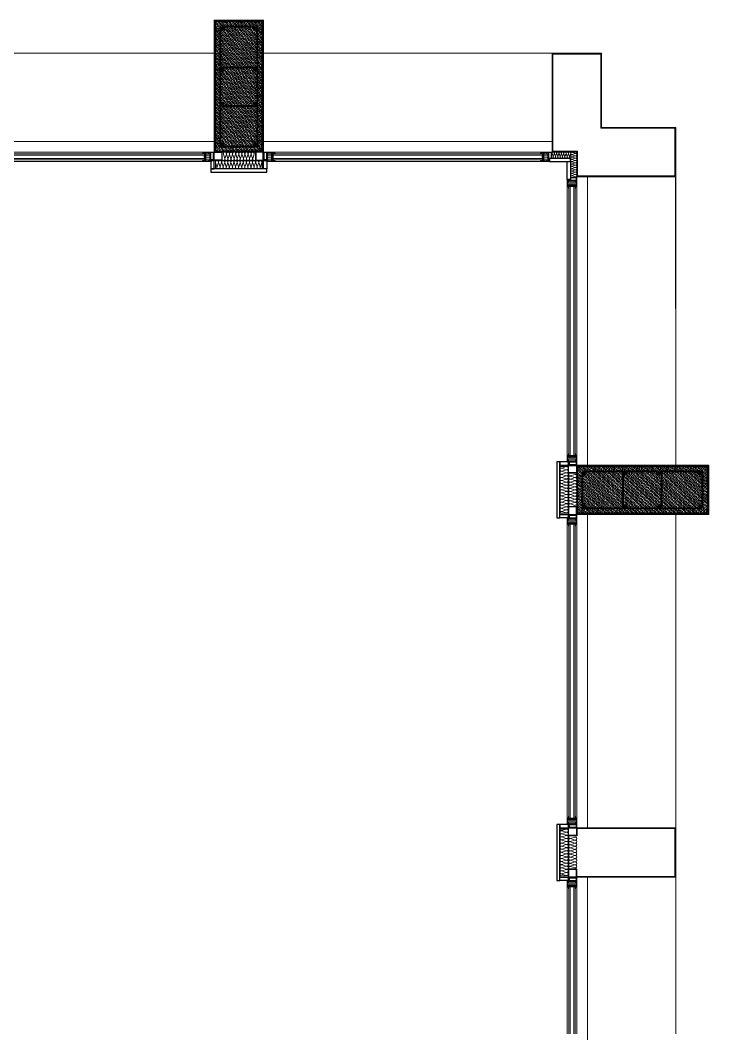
# Model space of a CAD drawing. Header units: metres. Extents: x -175 to 101, y -7 to 93.
# Drawn here: x -52.18 to -48, y 38.53 to 44.68 of the extents above; entities that cross this region are included whole.
import ezdxf

# ---------------------------------------------------------------- set-up
doc = ezdxf.new("R2010")
doc.units = ezdxf.units.M
doc.linetypes.add('GESTRICHELT', pattern=[0.75, 0.5, -0.25])
for name, color, linetype, lineweight, transparency in [('DC_AISLAMIENTO', 14, 'Continuous', 9, 0.3), ('DC_ARMADURA', 251, 'Continuous', 9, 0.3), ('DC_SOMBREADO', 252, 'Continuous', 9, 0.4), ('DC_TRANSPARENTE', 251, 'Continuous', 9, 0.4)]:
    doc.layers.add(name, color=color, linetype=linetype, lineweight=lineweight, transparency=transparency)
doc.layers.add('DC_LINEA', color=251, linetype='Continuous', lineweight=9)
pattern_1 = [(45, (2441.5511178, 6260.1290218), (-0.00112253201513, 0.00112253201513), []), (135, (2441.5511178, 6260.1290218), (-0.00112253201513, -0.00112253201513), [])]

# ---------------------------------------------------------------- blocks, each defined once
blk = doc.blocks.new('AISLM1')
at = {"layer": 'DC_AISLAMIENTO'}
for p, q in [((-6235.44, 2491.68), (-6235.419, 2491.743)), ((-6235.417, 2491.743), (-6235.396, 2491.68))]:
    blk.add_line(p, q, dxfattribs=at)
for centre, start, end in [((-6235.44, 2491.749), 345, 90), ((-6235.418, 2491.674), 165.0001, 15), ((-6235.395, 2491.749), 90, 195)]:
    blk.add_arc(centre, 0.0225, start, end, dxfattribs=at)
blk = doc.blocks.new('C70')
at = {"const_width": 2}
for points in [[(-34.5, 1.3), (-34.5, 29)], [(-33.3, 0), (-32, 0)], [(-29.9, 1.1), (-26.1, 1.1)], [(23, 0), (-24, 0)], [(28.9, 1.1), (25, 1.1)], [(32.2, 0), (30.9, 0)], [(33.5, 1.3), (33.5, 29)]]:
    blk.add_lwpolyline(points, dxfattribs=at)
for points in [[(-33.3, 0, -0.414214), (-34.5, 1.3)], [(-29.9, 1.1, 0.247529), (-31, 0.5, -0.247529), (-32, 0)], [(-24, 0, -0.247529), (-25.1, 0.5, 0.247529), (-26.1, 1.1)], [(23, 0, 0.247529), (24, 0.5, -0.247529), (25, 1.1)], [(28.9, 1.1, -0.247529), (29.9, 0.5, 0.247529), (30.9, 0)], [(32.2, 0, 0.414214), (33.5, 1.3)]]:
    blk.add_lwpolyline(points, format="xyb", dxfattribs=at)
blk = doc.blocks.new('VENT555')
for p, q in [((2383.4051, 1578.1346), (2383.4051, 1578.1277)), ((2383.4051, 1578.1261), (2383.4051, 1578.1155)), ((2383.4051, 1578.1139), (2383.4051, 1578.1034)), ((2383.4051, 1578.1023), (2383.4051, 1578.0917)), ((2383.4051, 1578.0901), (2383.4051, 1578.0833)), ((2383.4084, 1578.125), (2383.4084, 1578.0833)), ((2383.4251, 1578.125), (2383.4251, 1578.0833))]:
    blk.add_line(p, q)
at = {"layer": 'DC_LINEA', "color": 7, "lineweight": 0}
for p, q in [((2383.3127, 1578.1277), (2382.4784, 1578.1277)), ((2382.4784, 1578.1198), (2383.3127, 1578.1198)), ((2383.3127, 1578.0981), (2382.4784, 1578.0981)), ((2382.4784, 1578.0901), (2383.3127, 1578.0901)), ((2383.3698, 1578.1277), (2383.3127, 1578.1277)), ((2383.3127, 1578.1198), (2383.3698, 1578.1198)), ((2383.3698, 1578.0981), (2383.3127, 1578.0981)), ((2383.3127, 1578.0901), (2383.3698, 1578.0901)), ((2383.3677, 1578.1335), (2383.3677, 1578.1378)), ((2383.3677, 1578.1378), (2383.4084, 1578.1378)), ((2383.3709, 1578.1335), (2383.3677, 1578.1335)), ((2383.3767, 1578.1356), (2383.3693, 1578.1356)), ((2383.3693, 1578.1356), (2383.3693, 1578.1346)), ((2383.3693, 1578.1346), (2383.3709, 1578.1346)), ((2383.3698, 1578.1198), (2383.3698, 1578.1277)), ((2383.3698, 1578.0901), (2383.3698, 1578.0981)), ((2383.3709, 1578.1346), (2383.3709, 1578.1341)), ((2383.3709, 1578.1341), (2383.3709, 1578.1335)), ((2383.3751, 1578.1335), (2383.3751, 1578.1346)), ((2383.3751, 1578.1346), (2383.3767, 1578.1346)), ((2383.3815, 1578.1335), (2383.3751, 1578.1335)), ((2383.3767, 1578.1346), (2383.3767, 1578.1356)), ((2383.3778, 1578.0864), (2383.3778, 1578.1314)), ((2383.3778, 1578.1314), (2383.3794, 1578.1314)), ((2383.3794, 1578.1314), (2383.3794, 1578.1277)), ((2383.3794, 1578.1277), (2383.4051, 1578.1277)), ((2383.4051, 1578.1261), (2383.3794, 1578.1261)), ((2383.3794, 1578.1261), (2383.3794, 1578.1155)), ((2383.3794, 1578.1155), (2383.4051, 1578.1155)), ((2383.3794, 1578.1034), (2383.3794, 1578.1139)), ((2383.3794, 1578.1139), (2383.4051, 1578.1139)), ((2383.4051, 1578.1034), (2383.3794, 1578.1034)), ((2383.4051, 1578.1023), (2383.3794, 1578.1023)), ((2383.3794, 1578.1023), (2383.3794, 1578.0917)), ((2383.3794, 1578.0917), (2383.4051, 1578.0917)), ((2383.4051, 1578.0901), (2383.3794, 1578.0901)), ((2383.3794, 1578.0901), (2383.3794, 1578.0864)), ((2383.3946, 1578.1356), (2383.3799, 1578.1356)), ((2383.3799, 1578.1356), (2383.3799, 1578.1346)), ((2383.3799, 1578.1346), (2383.3815, 1578.1346)), ((2383.3815, 1578.1346), (2383.3815, 1578.1335)), ((2383.3936, 1578.1335), (2383.3936, 1578.1346)), ((2383.3936, 1578.1346), (2383.3946, 1578.1346)), ((2383.3967, 1578.1335), (2383.3936, 1578.1335)), ((2383.3946, 1578.1346), (2383.3946, 1578.1356)), ((2383.4051, 1578.1346), (2383.3967, 1578.1346)), ((2383.3967, 1578.1346), (2383.3967, 1578.1335)), ((2383.4084, 1578.1378), (2383.4084, 1578.1282)), ((2383.4084, 1578.1282), (2383.4284, 1578.1282)), ((2383.4084, 1578.125), (2383.4251, 1578.125)), ((2383.3709, 1578.0843), (2383.3677, 1578.0843)), ((2383.3677, 1578.0843), (2383.3677, 1578.0801)), ((2383.3677, 1578.0801), (2383.4084, 1578.0801)), ((2383.3693, 1578.0822), (2383.3693, 1578.0833)), ((2383.3693, 1578.0833), (2383.3709, 1578.0833)), ((2383.3767, 1578.0822), (2383.3693, 1578.0822)), ((2383.3709, 1578.0838), (2383.3709, 1578.0843)), ((2383.3709, 1578.0833), (2383.3709, 1578.0838)), ((2383.3815, 1578.0843), (2383.3751, 1578.0843)), ((2383.3751, 1578.0843), (2383.3751, 1578.0833)), ((2383.3751, 1578.0833), (2383.3767, 1578.0833)), ((2383.3767, 1578.0833), (2383.3767, 1578.0822)), ((2383.3794, 1578.0864), (2383.3778, 1578.0864)), ((2383.3799, 1578.0822), (2383.3799, 1578.0833)), ((2383.3799, 1578.0833), (2383.3815, 1578.0833)), ((2383.3946, 1578.0822), (2383.3799, 1578.0822)), ((2383.3815, 1578.0833), (2383.3815, 1578.0843)), ((2383.3967, 1578.0843), (2383.3936, 1578.0843)), ((2383.3936, 1578.0843), (2383.3936, 1578.0833)), ((2383.3936, 1578.0833), (2383.3946, 1578.0833)), ((2383.3946, 1578.0833), (2383.3946, 1578.0822)), ((2383.3967, 1578.0833), (2383.3967, 1578.0843)), ((2383.4051, 1578.0833), (2383.3967, 1578.0833)), ((2383.4251, 1578.0833), (2383.4084, 1578.0833)), ((2383.4284, 1578.0801), (2383.4084, 1578.0801))]:
    blk.add_line(p, q, dxfattribs=at)
at = {"layer": 'DC_LINEA', "color": 8, "lineweight": 0, "true_color": 0x767676}
for points in [[(2383.3677, 1578.1378), (2383.3127, 1578.1378), (2382.4784, 1578.1378)], [(2383.3698, 1578.1198), (2383.3693, 1578.1087), (2383.3698, 1578.0981)], [(2383.3677, 1578.0801), (2383.3127, 1578.0801), (2382.4784, 1578.0801)]]:
    blk.add_lwpolyline(points, dxfattribs=at)
at = {"layer": 'DC_LINEA', "color": 7, "lineweight": 0}
blk.add_lwpolyline([(2383.3725, 1578.1134), (2383.3735, 1578.115), (2383.3735, 1578.1198), (2383.3725, 1578.1214), (2383.3725, 1578.1288), (2383.3577, 1578.1288), (2383.3577, 1578.1303), (2383.3762, 1578.1303), (2383.3762, 1578.0875), (2383.3577, 1578.0875), (2383.3577, 1578.0891), (2383.3725, 1578.0891), (2383.3725, 1578.0965), (2383.3735, 1578.0975), (2383.3735, 1578.1028), (2383.3725, 1578.1044)], close=True, dxfattribs=at)
at = {"layer": 'DC_LINEA', "color": 8, "lineweight": 5, "true_color": 0x767676}
blk.add_lwpolyline([(2383.3725, 1578.1303), (2383.373, 1578.1303)], dxfattribs=at)
at = {"layer": 'DC_LINEA', "lineweight": 25}
for points in [[(2383.4284, 1578.0801), (2383.4765, 1578.0801), (2383.4765, 1578.1311), (2383.4284, 1578.1311)], [(2383.4296, 1578.0813), (2383.4755, 1578.0813), (2383.4755, 1578.1299), (2383.4296, 1578.1299)]]:
    blk.add_lwpolyline(points, close=True, dxfattribs=at)
blk = doc.blocks.new('PILAR DE ACEROO')
at = {"layer": 'DC_SOMBREADO', "linetype": 'Continuous', "true_color": 0x000000, "transparency": 33554495}
h = blk.add_hatch(color=18, dxfattribs=at)
h.dxf.hatch_style = 1
h.paths.add_polyline_path([(-6241.0549, 2490.2542), (-6241.3449, 2490.2542), (-6241.3449, 2489.4592), (-6241.0549, 2489.4592)])
h.paths.add_polyline_path([(-6241.0599, 2490.2492), (-6241.0599, 2489.4642), (-6241.3399, 2489.4642), (-6241.3399, 2490.2492)], flags=16)
at = {"layer": 'DC_LINEA', "linetype": 'Continuous'}
for points in [[(-6241.3449, 2489.4592), (-6241.0549, 2489.4592), (-6241.0549, 2490.2542), (-6241.3449, 2490.2542)], [(-6241.3399, 2489.4642), (-6241.0599, 2489.4642), (-6241.0599, 2490.2492), (-6241.3399, 2490.2492)]]:
    blk.add_lwpolyline(points, close=True, dxfattribs=at)
blk = doc.blocks.new('PILAR')
at = {"layer": 'DC_ARMADURA'}
h = blk.add_hatch(color=256, dxfattribs=at)
edge = h.paths.add_edge_path()
edge.add_arc((-6240.6805, 2491.3112), 0.01, 0, 360)
h = blk.add_hatch(color=256, dxfattribs=at)
edge = h.paths.add_edge_path()
edge.add_arc((-6240.4825, 2491.3112), 0.01, 0, 360)
h = blk.add_hatch(color=256, dxfattribs=at)
edge = h.paths.add_edge_path()
edge.add_arc((-6240.6805, 2491.0641), 0.01, 0, 360)
h = blk.add_hatch(color=256, dxfattribs=at)
edge = h.paths.add_edge_path()
edge.add_arc((-6240.4825, 2491.0641), 0.01, 0, 360)
h = blk.add_hatch(color=256, dxfattribs=at)
edge = h.paths.add_edge_path()
edge.add_arc((-6240.6805, 2490.8554), 0.01, 0, 360)
h = blk.add_hatch(color=256, dxfattribs=at)
edge = h.paths.add_edge_path()
edge.add_arc((-6240.4825, 2490.8554), 0.01, 0, 360)
h = blk.add_hatch(color=256, dxfattribs=at)
edge = h.paths.add_edge_path()
edge.add_arc((-6240.6805, 2490.6082), 0.01, 0, 360)
h = blk.add_hatch(color=256, dxfattribs=at)
edge = h.paths.add_edge_path()
edge.add_arc((-6240.4825, 2490.6082), 0.01, 0, 360)
at = {"layer": 'DC_SOMBREADO', "linetype": 'Continuous', "true_color": 0x000000, "transparency": 33554495}
h = blk.add_hatch(dxfattribs=at)
h.set_pattern_fill('BRASS', color=18, scale=0.0025, angle=47)
h.set_pattern_definition([(47, (0.165137, -2.296176), (-0.011610240013, 0.010826723966), []), (47, (0.159331, -2.290762), (-0.011610240013, 0.010826723966), [0.0079375, -0.00396875])])
h.paths.add_polyline_path([(-6240.4415, 2491.3522), (-6240.7215, 2491.3522), (-6240.7215, 2490.5672), (-6240.4415, 2490.5672)])
at = {"layer": 'DC_ARMADURA'}
for p, q in [((-6240.6905, 2490.8429), (-6240.6905, 2490.6082)), ((-6240.4725, 2490.6082), (-6240.4725, 2490.8429)), ((-6240.6805, 2490.5982), (-6240.4825, 2490.5982))]:
    blk.add_line(p, q, dxfattribs=at)
for points in [[(-6240.6965, 2490.6082, 0.414214), (-6240.6805, 2490.5922), (-6240.4825, 2490.5922, 0.414214), (-6240.4665, 2490.6082), (-6240.4665, 2491.3112, 0.414214), (-6240.4825, 2491.3272), (-6240.6805, 2491.3272, 0.414214), (-6240.6965, 2491.3112)], [(-6240.4725, 2491.3112, 0.414214), (-6240.4825, 2491.3212), (-6240.6805, 2491.3212, 0.414214), (-6240.6905, 2491.3112), (-6240.6905, 2490.8554, 0.414214), (-6240.6805, 2490.8454), (-6240.4825, 2490.8454, 0.414214), (-6240.4725, 2490.8554)]]:
    blk.add_lwpolyline(points, format="xyb", close=True, dxfattribs=at)
for points in [[(-6240.4725, 2491.0766, 0.170404), (-6240.4825, 2491.0801), (-6240.6805, 2491.0801, 0.170404), (-6240.6905, 2491.0766)], [(-6240.4725, 2491.0641, 0.414214), (-6240.4825, 2491.0741), (-6240.6805, 2491.0741, 0.414214), (-6240.6905, 2491.0641)], [(-6240.6965, 2490.8554, 0.414214), (-6240.6805, 2490.8394), (-6240.4825, 2490.8394, 0.414214), (-6240.4665, 2490.8554)]]:
    blk.add_lwpolyline(points, format="xyb", dxfattribs=at)
for centre in [(-6240.6805, 2491.3112), (-6240.4825, 2491.3112), (-6240.6805, 2491.0641), (-6240.4825, 2491.0641), (-6240.6805, 2490.8554), (-6240.4825, 2490.8554), (-6240.6805, 2490.6082), (-6240.4825, 2490.6082)]:
    blk.add_circle(centre, 0.01, dxfattribs=at)
for centre, start, end in [((-6240.6805, 2490.6082), 180, 270), ((-6240.4825, 2490.6082), 270, 0)]:
    blk.add_arc(centre, 0.01, start, end, dxfattribs=at)
at = {"layer": 'DC_LINEA', "linetype": 'Continuous'}
for p, q in [((-6240.7315, 2491.3572), (-6240.4315, 2491.3572)), ((-6240.7255, 2491.3572), (-6240.7265, 2491.3572))]:
    blk.add_line(p, q, dxfattribs=at)
blk.add_lwpolyline([(-6240.7315, 2491.3572), (-6240.7315, 2490.5572), (-6240.4315, 2490.5572), (-6240.4315, 2491.3572)], dxfattribs=at)
blk.add_blockref('PILAR DE ACEROO', (0.6184, 1.1031), dxfattribs=at)

msp = doc.modelspace()

# ---------------------------------------------------------------- hatches: boundary and pattern name
at = {"layer": 'DC_SOMBREADO', "transparency": 33554526}
h = msp.add_hatch(dxfattribs=at)
h.set_pattern_fill('NET', color=256, scale=0.0005, angle=45)
h.set_pattern_definition(pattern_1)
h.paths.add_polyline_path([(-50.7039, 43.7734), (-50.7049, 43.7734), (-50.7049, 43.8245), (-50.7039, 43.8245)])
h = msp.add_hatch(dxfattribs=at)
h.set_pattern_fill('NET', color=256, scale=0.0005, angle=45)
h.set_pattern_definition(pattern_1)
h.paths.add_polyline_path([(-48.906, 41.6755), (-48.906, 41.6765), (-48.855, 41.6765), (-48.855, 41.6755)])
h = msp.add_hatch(dxfattribs=at)
h.set_pattern_fill('NET', color=256, scale=0.0005, angle=45)
h.set_pattern_definition(pattern_1)
h.paths.add_polyline_path([(-48.906, 39.4755), (-48.906, 39.4765), (-48.855, 39.4765), (-48.855, 39.4755)])

# ---------------------------------------------------------------- linework, layer by layer
for p, q in [((-48.9772, 43.8655), (-48.9772, 43.8723)), ((-48.9772, 43.8533), (-48.9772, 43.8639)), ((-48.9772, 43.8416), (-48.9772, 43.8522)), ((-48.9739, 43.8397), (-48.9739, 43.8723)), ((-48.9572, 43.8397), (-48.9572, 43.8723)), ((-48.7989, 43.7305), (-48.7989, 43.8805)), ((-50.9558, 43.8245), (-50.7521, 43.8245)), ((-48.9772, 43.8295), (-48.9772, 43.8401)), ((-48.9772, 43.821), (-48.9772, 43.8279)), ((-48.8584, 43.7023), (-48.8516, 43.7023)), ((-48.85, 43.7023), (-48.8394, 43.7023)), ((-48.8398, 43.7223), (-48.8072, 43.7223)), ((-48.8398, 43.7055), (-48.8072, 43.7055)), ((-48.8378, 43.7023), (-48.8272, 43.7023)), ((-48.8262, 43.7023), (-48.8156, 43.7023)), ((-48.814, 43.7023), (-48.8071, 43.7023)), ((-48.2039, 42.9255), (-48.2039, 43.7255)), ((-48.855, 41.9274), (-48.855, 41.7237)), ((-48.855, 39.7274), (-48.855, 39.5237))]:
    msp.add_line(p, q)
at = {"color": 0}
for p, q in [((-51.0191, 43.8227), (-51.0238, 43.8274)), ((-51.0238, 43.827), (-51.0234, 43.8274)), ((-51.0233, 43.8227), (-51.0186, 43.8274)), ((-51.0233, 43.8251), (-51.021, 43.8274)), ((-51.0215, 43.8227), (-51.0233, 43.8245)), ((-51.0167, 43.8227), (-51.0214, 43.8274)), ((-51.0209, 43.8227), (-51.0162, 43.8274)), ((-51.0143, 43.8227), (-51.019, 43.8274)), ((-51.0185, 43.8227), (-51.0141, 43.827)), ((-51.0146, 43.8254), (-51.0166, 43.8274)), ((-51.016, 43.8227), (-51.0145, 43.8242)), ((-51.014, 43.8272), (-51.0141, 43.8274)), ((-51.0139, 43.8272), (-51.0137, 43.8274)), ((-51.0094, 43.8227), (-51.0137, 43.827)), ((-51.0136, 43.8227), (-51.0089, 43.8274)), ((-51.0118, 43.8227), (-51.0134, 43.8242)), ((-51.0133, 43.8254), (-51.0113, 43.8274)), ((-51.007, 43.8227), (-51.0117, 43.8274)), ((-51.0112, 43.8227), (-51.0065, 43.8274)), ((-51.0046, 43.8227), (-51.0093, 43.8274)), ((-51.0088, 43.8227), (-51.0041, 43.8274)), ((-51.0046, 43.8251), (-51.0069, 43.8274)), ((-51.0063, 43.8227), (-51.0046, 43.8245)), ((-51.0041, 43.827), (-51.0045, 43.8274)), ((-50.6991, 43.8227), (-50.7038, 43.8274)), ((-50.7038, 43.827), (-50.7034, 43.8274)), ((-50.7033, 43.8227), (-50.6986, 43.8274)), ((-50.7033, 43.8251), (-50.701, 43.8274)), ((-50.7015, 43.8227), (-50.7033, 43.8245)), ((-50.6967, 43.8227), (-50.7014, 43.8274)), ((-50.7009, 43.8227), (-50.6962, 43.8274)), ((-50.6943, 43.8227), (-50.699, 43.8274)), ((-50.6985, 43.8227), (-50.6941, 43.827)), ((-50.6946, 43.8254), (-50.6966, 43.8274)), ((-50.696, 43.8227), (-50.6945, 43.8242)), ((-50.694, 43.8272), (-50.6942, 43.8274)), ((-50.6939, 43.8272), (-50.6937, 43.8274)), ((-50.6894, 43.8227), (-50.6937, 43.827)), ((-50.6936, 43.8227), (-50.6889, 43.8274)), ((-50.6918, 43.8227), (-50.6934, 43.8242)), ((-50.6933, 43.8254), (-50.6913, 43.8274)), ((-50.687, 43.8227), (-50.6917, 43.8274)), ((-50.6912, 43.8227), (-50.6865, 43.8274)), ((-50.6846, 43.8227), (-50.6893, 43.8274)), ((-50.6888, 43.8227), (-50.6841, 43.8274)), ((-50.6846, 43.8251), (-50.6869, 43.8274)), ((-50.6863, 43.8227), (-50.6846, 43.8245)), ((-50.6841, 43.827), (-50.6845, 43.8274)), ((-48.9697, 43.8328), (-48.9744, 43.8375)), ((-48.974, 43.8374), (-48.9744, 43.8371)), ((-48.9697, 43.8369), (-48.9744, 43.8323)), ((-48.9721, 43.8369), (-48.9744, 43.8347)), ((-48.9697, 43.8304), (-48.9744, 43.835)), ((-48.9697, 43.8345), (-48.9744, 43.8299)), ((-48.9697, 43.828), (-48.9744, 43.8326)), ((-48.9724, 43.8283), (-48.9744, 43.8302)), ((-48.9742, 43.8277), (-48.9744, 43.8278)), ((-48.9742, 43.8275), (-48.9744, 43.8274)), ((-48.9697, 43.8272), (-48.9744, 43.8226)), ((-48.9724, 43.827), (-48.9744, 43.825)), ((-48.9697, 43.8207), (-48.9744, 43.8253)), ((-48.9697, 43.8248), (-48.9744, 43.8202)), ((-48.9697, 43.8183), (-48.9744, 43.8229)), ((-48.9697, 43.8224), (-48.9744, 43.8178)), ((-48.9721, 43.8183), (-48.9744, 43.8205)), ((-48.974, 43.8178), (-48.9744, 43.8181)), ((-48.9697, 43.8321), (-48.974, 43.8278)), ((-48.9697, 43.8231), (-48.974, 43.8274)), ((-48.9697, 43.8352), (-48.9715, 43.837)), ((-48.9697, 43.82), (-48.9715, 43.8182)), ((-48.9697, 43.8297), (-48.9712, 43.8282)), ((-48.9697, 43.8255), (-48.9712, 43.827)), ((-48.857, 43.7098), (-48.8617, 43.7051)), ((-48.8617, 43.7054), (-48.8613, 43.7051)), ((-48.8594, 43.7098), (-48.8612, 43.708)), ((-48.8612, 43.7098), (-48.8565, 43.7051)), ((-48.8612, 43.7073), (-48.8589, 43.7051)), ((-48.8546, 43.7098), (-48.8593, 43.7051)), ((-48.8588, 43.7098), (-48.8541, 43.7051)), ((-48.8522, 43.7098), (-48.8569, 43.7051)), ((-48.8564, 43.7098), (-48.852, 43.7054)), ((-48.8525, 43.7071), (-48.8545, 43.7051)), ((-48.8539, 43.7098), (-48.8524, 43.7082)), ((-48.8519, 43.7052), (-48.852, 43.7051)), ((-48.8518, 43.7052), (-48.8516, 43.7051)), ((-48.8473, 43.7098), (-48.8516, 43.7054)), ((-48.8515, 43.7098), (-48.8468, 43.7051)), ((-48.8497, 43.7098), (-48.8513, 43.7082)), ((-48.8512, 43.7071), (-48.8492, 43.7051)), ((-48.8449, 43.7098), (-48.8496, 43.7051)), ((-48.8491, 43.7098), (-48.8444, 43.7051)), ((-48.8425, 43.7098), (-48.8472, 43.7051)), ((-48.8467, 43.7098), (-48.842, 43.7051)), ((-48.8425, 43.7073), (-48.8448, 43.7051)), ((-48.8442, 43.7098), (-48.8425, 43.708)), ((-48.842, 43.7054), (-48.8424, 43.7051)), ((-48.8568, 41.9907), (-48.8521, 41.9954)), ((-48.8568, 41.9931), (-48.855, 41.9949)), ((-48.8568, 41.9948), (-48.8521, 41.9902)), ((-48.8568, 41.9883), (-48.8521, 41.9929)), ((-48.8568, 41.9924), (-48.8521, 41.9878)), ((-48.8568, 41.9859), (-48.8521, 41.9905)), ((-48.8568, 41.99), (-48.8524, 41.9857)), ((-48.8568, 41.9876), (-48.8552, 41.9861)), ((-48.8568, 41.981), (-48.8524, 41.9853)), ((-48.8568, 41.9851), (-48.8521, 41.9805)), ((-48.8568, 41.9834), (-48.8552, 41.9849)), ((-48.8568, 41.9786), (-48.8521, 41.9832)), ((-48.8568, 41.9827), (-48.8521, 41.9781)), ((-48.8568, 41.9762), (-48.8521, 41.9808)), ((-48.8568, 41.9803), (-48.8521, 41.9757)), ((-48.8568, 41.9779), (-48.855, 41.9761)), ((-48.8543, 41.9948), (-48.8521, 41.9926)), ((-48.8543, 41.9762), (-48.8521, 41.9784)), ((-48.8541, 41.9862), (-48.8521, 41.9881)), ((-48.8541, 41.9849), (-48.8521, 41.9829)), ((-48.8524, 41.9953), (-48.8521, 41.995)), ((-48.8524, 41.9757), (-48.8521, 41.976)), ((-48.8522, 41.9856), (-48.8521, 41.9857)), ((-48.8522, 41.9854), (-48.8521, 41.9853)), ((-48.8568, 41.6707), (-48.8521, 41.6754)), ((-48.8568, 41.6731), (-48.855, 41.6749)), ((-48.8568, 41.6748), (-48.8521, 41.6702)), ((-48.8568, 41.6683), (-48.8521, 41.6729)), ((-48.8568, 41.6724), (-48.8521, 41.6678)), ((-48.8568, 41.6659), (-48.8521, 41.6705)), ((-48.8568, 41.67), (-48.8524, 41.6657)), ((-48.8568, 41.6676), (-48.8552, 41.6661)), ((-48.8568, 41.661), (-48.8524, 41.6653)), ((-48.8568, 41.6651), (-48.8521, 41.6605)), ((-48.8568, 41.6634), (-48.8552, 41.6649)), ((-48.8568, 41.6586), (-48.8521, 41.6632)), ((-48.8568, 41.6627), (-48.8521, 41.6581)), ((-48.8568, 41.6562), (-48.8521, 41.6608)), ((-48.8568, 41.6603), (-48.8521, 41.6557)), ((-48.8568, 41.6579), (-48.855, 41.6561)), ((-48.8543, 41.6748), (-48.8521, 41.6726)), ((-48.8543, 41.6562), (-48.8521, 41.6584)), ((-48.8541, 41.6662), (-48.8521, 41.6681)), ((-48.8541, 41.6649), (-48.8521, 41.6629)), ((-48.8524, 41.6753), (-48.8521, 41.675)), ((-48.8524, 41.6557), (-48.8521, 41.656)), ((-48.8522, 41.6656), (-48.8521, 41.6657)), ((-48.8522, 41.6654), (-48.8521, 41.6653)), ((-48.8568, 39.7907), (-48.8521, 39.7954)), ((-48.8568, 39.7931), (-48.855, 39.7949)), ((-48.8568, 39.7948), (-48.8521, 39.7902)), ((-48.8568, 39.7883), (-48.8521, 39.7929)), ((-48.8568, 39.7924), (-48.8521, 39.7878)), ((-48.8568, 39.7859), (-48.8521, 39.7905)), ((-48.8543, 39.7948), (-48.8521, 39.7926)), ((-48.8524, 39.7953), (-48.8521, 39.795)), ((-48.8568, 39.79), (-48.8524, 39.7857)), ((-48.8568, 39.7876), (-48.8552, 39.7861)), ((-48.8568, 39.781), (-48.8524, 39.7853)), ((-48.8568, 39.7851), (-48.8521, 39.7805)), ((-48.8568, 39.7834), (-48.8552, 39.7849)), ((-48.8568, 39.7786), (-48.8521, 39.7832)), ((-48.8568, 39.7827), (-48.8521, 39.7781)), ((-48.8568, 39.7762), (-48.8521, 39.7808)), ((-48.8568, 39.7803), (-48.8521, 39.7757)), ((-48.8568, 39.7779), (-48.855, 39.7761)), ((-48.8543, 39.7762), (-48.8521, 39.7784)), ((-48.8541, 39.7862), (-48.8521, 39.7881)), ((-48.8541, 39.7849), (-48.8521, 39.7829)), ((-48.8524, 39.7757), (-48.8521, 39.776)), ((-48.8522, 39.7856), (-48.8521, 39.7857)), ((-48.8522, 39.7854), (-48.8521, 39.7853)), ((-48.8568, 39.4707), (-48.8521, 39.4754)), ((-48.8568, 39.4731), (-48.855, 39.4749)), ((-48.8568, 39.4748), (-48.8521, 39.4702)), ((-48.8568, 39.4683), (-48.8521, 39.4729)), ((-48.8568, 39.4724), (-48.8521, 39.4678)), ((-48.8568, 39.4659), (-48.8521, 39.4705)), ((-48.8568, 39.47), (-48.8524, 39.4657)), ((-48.8568, 39.4676), (-48.8552, 39.4661)), ((-48.8568, 39.461), (-48.8524, 39.4653)), ((-48.8568, 39.4651), (-48.8521, 39.4605)), ((-48.8568, 39.4634), (-48.8552, 39.4649)), ((-48.8568, 39.4586), (-48.8521, 39.4632)), ((-48.8568, 39.4627), (-48.8521, 39.4581)), ((-48.8568, 39.4562), (-48.8521, 39.4608)), ((-48.8568, 39.4603), (-48.8521, 39.4557)), ((-48.8568, 39.4579), (-48.855, 39.4561)), ((-48.8543, 39.4748), (-48.8521, 39.4726)), ((-48.8543, 39.4562), (-48.8521, 39.4584)), ((-48.8541, 39.4662), (-48.8521, 39.4681)), ((-48.8541, 39.4649), (-48.8521, 39.4629)), ((-48.8524, 39.4753), (-48.8521, 39.475)), ((-48.8524, 39.4557), (-48.8521, 39.456)), ((-48.8522, 39.4656), (-48.8521, 39.4657)), ((-48.8522, 39.4654), (-48.8521, 39.4653))]:
    msp.add_line(p, q, dxfattribs=at)
for points in [[(-51.0039, 43.8274), (-51.0239, 43.8274), (-51.0239, 43.7734), (-51.0039, 43.7734)], [(-50.7039, 43.8274), (-50.6839, 43.8274), (-50.6839, 43.7734), (-50.7039, 43.7734)], [(-48.9697, 43.8176), (-48.8418, 43.8176), (-48.8418, 43.8376), (-48.9697, 43.8376)], [(-48.8618, 43.7098), (-48.8618, 43.8176), (-48.8418, 43.8176), (-48.8418, 43.7098)], [(-51.0239, 43.7534), (-50.6839, 43.7534), (-50.6839, 43.7734), (-51.0239, 43.7734)], [(-48.926, 41.9955), (-48.926, 41.6555), (-48.906, 41.6555), (-48.906, 41.9955)], [(-48.8521, 41.9755), (-48.8521, 41.9955), (-48.906, 41.9955), (-48.906, 41.9755)], [(-48.8521, 41.6755), (-48.8521, 41.6555), (-48.906, 41.6555), (-48.906, 41.6755)], [(-48.926, 39.7955), (-48.926, 39.4555), (-48.906, 39.4555), (-48.906, 39.7955)], [(-48.8521, 39.7755), (-48.8521, 39.7955), (-48.906, 39.7955), (-48.906, 39.7755)], [(-48.8521, 39.4755), (-48.8521, 39.4555), (-48.906, 39.4555), (-48.906, 39.4755)]]:
    msp.add_lwpolyline(points, close=True)
at = {"layer": 'DC_AISLAMIENTO'}
for p, q in [((-48.83, 43.8755), (-48.8329, 43.8745)), ((-48.8329, 43.8741), (-48.8129, 43.8674))]:
    msp.add_line(p, q, dxfattribs=at)
for centre, start, end in [((-48.8347, 43.8672), 75.00001, 179.99998), ((-48.8347, 43.8814), 236.14784, 284.99998), ((-48.811, 43.8743), 254.99999, 9.7604)]:
    msp.add_arc(centre, 0.00711, start, end, dxfattribs=at)
at = {"layer": 'DC_LINEA', "linetype": 'Continuous'}
for p, q in [((-52.9039, 44.4755), (-51.0039, 44.4755)), ((-50.7039, 44.4755), (-48.9539, 44.4755)), ((-48.7989, 43.8805), (-48.9489, 43.8805)), ((-48.8039, 43.7255), (-48.8039, 43.8755)), ((-51.0239, 43.8227), (-51.0139, 43.8227)), ((-51.0039, 43.8227), (-51.0139, 43.8227)), ((-51.0064, 43.8274), (-51.0039, 43.8274)), ((-51.0039, 43.8227), (-51.0039, 43.7734)), ((-50.7039, 43.8227), (-50.6939, 43.8227)), ((-50.7039, 43.8227), (-50.7039, 43.7734)), ((-50.6839, 43.8227), (-50.6939, 43.8227)), ((-48.9744, 43.8352), (-48.9744, 43.8376)), ((-48.9697, 43.8376), (-48.9697, 43.8276)), ((-48.9697, 43.8376), (-48.9114, 43.8376)), ((-48.9697, 43.8176), (-48.9697, 43.8276)), ((-50.7049, 43.7734), (-50.7039, 43.7734)), ((-48.8418, 43.7098), (-48.8418, 43.7681)), ((-48.8618, 43.7098), (-48.8518, 43.7098)), ((-48.8418, 43.7098), (-48.8518, 43.7098)), ((-48.8443, 43.7051), (-48.8418, 43.7051)), ((-48.2039, 42.9255), (-48.2039, 41.9755)), ((-48.8568, 41.9755), (-48.906, 41.9755)), ((-48.8568, 41.9955), (-48.8568, 41.9855)), ((-48.8568, 41.9755), (-48.8568, 41.9855)), ((-48.8521, 41.978), (-48.8521, 41.9755)), ((-48.906, 41.6765), (-48.906, 41.6755)), ((-48.8568, 41.6755), (-48.906, 41.6755)), ((-48.8568, 41.6755), (-48.8568, 41.6655)), ((-48.8568, 41.6555), (-48.8568, 41.6655)), ((-48.2039, 40.7255), (-48.2039, 41.6755)), ((-48.2039, 40.7255), (-48.2039, 39.7755)), ((-48.8568, 39.7955), (-48.8568, 39.7855)), ((-48.8568, 39.7755), (-48.906, 39.7755)), ((-48.8568, 39.7755), (-48.8568, 39.7855)), ((-48.8521, 39.778), (-48.8521, 39.7755)), ((-48.906, 39.4765), (-48.906, 39.4755)), ((-48.8568, 39.4755), (-48.906, 39.4755)), ((-48.8568, 39.4755), (-48.8568, 39.4655)), ((-48.8568, 39.4555), (-48.8568, 39.4655)), ((-48.2039, 38.5255), (-48.2039, 39.4755))]:
    msp.add_line(p, q, dxfattribs=at)
at = {"layer": 'DC_LINEA'}
for p, q in [((-50.7521, 43.8245), (-50.7521, 43.8755)), ((-50.7049, 43.7734), (-50.7049, 43.8245)), ((-50.7039, 43.7734), (-50.7039, 43.8245)), ((-48.855, 41.7237), (-48.8039, 41.7237)), ((-48.906, 41.6765), (-48.855, 41.6765)), ((-48.906, 41.6755), (-48.855, 41.6755)), ((-48.855, 39.5237), (-48.8039, 39.5237)), ((-48.906, 39.4765), (-48.855, 39.4765)), ((-48.906, 39.4755), (-48.855, 39.4755))]:
    msp.add_line(p, q, dxfattribs=at)
at = {"layer": 'DC_LINEA', "color": 7, "lineweight": 0}
for p, q in [((-49.7539, 43.8655), (-49.0696, 43.8655)), ((-49.0696, 43.8575), (-49.7539, 43.8575)), ((-49.0696, 43.8655), (-49.0125, 43.8655)), ((-49.0125, 43.8575), (-49.0696, 43.8575)), ((-49.0146, 43.8713), (-49.0146, 43.8755)), ((-49.0146, 43.8755), (-48.9739, 43.8755)), ((-49.0114, 43.8713), (-49.0146, 43.8713)), ((-49.0056, 43.8734), (-49.013, 43.8734)), ((-49.013, 43.8734), (-49.013, 43.8723)), ((-49.013, 43.8723), (-49.0114, 43.8723)), ((-49.0125, 43.8655), (-49.0125, 43.8575)), ((-49.0114, 43.8723), (-49.0114, 43.8718)), ((-49.0114, 43.8718), (-49.0114, 43.8713)), ((-49.0072, 43.8713), (-49.0072, 43.8723)), ((-49.0072, 43.8723), (-49.0056, 43.8723)), ((-49.0008, 43.8713), (-49.0072, 43.8713)), ((-49.0056, 43.8723), (-49.0056, 43.8734)), ((-49.003, 43.8692), (-49.0045, 43.8692)), ((-49.0045, 43.8692), (-49.0045, 43.8242)), ((-49.003, 43.8655), (-49.003, 43.8692)), ((-48.9772, 43.8655), (-49.003, 43.8655)), ((-49.003, 43.8533), (-49.003, 43.8639)), ((-49.003, 43.8639), (-48.9772, 43.8639)), ((-48.9772, 43.8533), (-49.003, 43.8533)), ((-48.9772, 43.8522), (-49.003, 43.8522)), ((-49.003, 43.8522), (-49.003, 43.8416)), ((-48.9877, 43.8734), (-49.0024, 43.8734)), ((-49.0024, 43.8734), (-49.0024, 43.8723)), ((-49.0024, 43.8723), (-49.0008, 43.8723)), ((-49.0008, 43.8723), (-49.0008, 43.8713)), ((-48.9888, 43.8713), (-48.9888, 43.8723)), ((-48.9888, 43.8723), (-48.9877, 43.8723)), ((-48.9856, 43.8713), (-48.9888, 43.8713)), ((-48.9877, 43.8723), (-48.9877, 43.8734)), ((-48.9772, 43.8723), (-48.9856, 43.8723)), ((-48.9856, 43.8723), (-48.9856, 43.8713)), ((-48.8039, 43.8755), (-48.9739, 43.8755)), ((-48.9572, 43.8723), (-48.9739, 43.8723)), ((-49.7539, 43.8358), (-49.0696, 43.8358)), ((-49.0696, 43.8279), (-49.7539, 43.8279)), ((-49.0696, 43.8358), (-49.0125, 43.8358)), ((-49.0125, 43.8279), (-49.0696, 43.8279)), ((-49.0114, 43.8221), (-49.0146, 43.8221)), ((-49.0146, 43.8221), (-49.0146, 43.8178)), ((-49.0146, 43.8178), (-48.9739, 43.8178)), ((-49.013, 43.8199), (-49.013, 43.821)), ((-49.013, 43.821), (-49.0114, 43.821)), ((-49.0056, 43.8199), (-49.013, 43.8199)), ((-49.0125, 43.8358), (-49.0125, 43.8279)), ((-49.0114, 43.8215), (-49.0114, 43.8221)), ((-49.0114, 43.821), (-49.0114, 43.8215)), ((-49.0008, 43.8221), (-49.0072, 43.8221)), ((-49.0072, 43.8221), (-49.0072, 43.821)), ((-49.0072, 43.821), (-49.0056, 43.821)), ((-49.0056, 43.821), (-49.0056, 43.8199)), ((-49.0045, 43.8242), (-49.003, 43.8242)), ((-49.003, 43.8416), (-48.9772, 43.8416)), ((-49.003, 43.8295), (-49.003, 43.8401)), ((-49.003, 43.8401), (-48.9772, 43.8401)), ((-48.9772, 43.8295), (-49.003, 43.8295)), ((-49.003, 43.8242), (-49.003, 43.8279)), ((-49.003, 43.8279), (-48.9772, 43.8279)), ((-49.0024, 43.8199), (-49.0024, 43.821)), ((-49.0024, 43.821), (-49.0008, 43.821)), ((-48.9877, 43.8199), (-49.0024, 43.8199)), ((-49.0008, 43.821), (-49.0008, 43.8221)), ((-48.9856, 43.8221), (-48.9888, 43.8221)), ((-48.9888, 43.8221), (-48.9888, 43.821)), ((-48.9888, 43.821), (-48.9877, 43.821)), ((-48.9877, 43.821), (-48.9877, 43.8199)), ((-48.9856, 43.821), (-48.9856, 43.8221)), ((-48.9772, 43.821), (-48.9856, 43.821)), ((-48.9744, 43.8176), (-48.9744, 43.8376)), ((-48.9558, 43.8176), (-48.9744, 43.8176)), ((-48.9739, 43.8397), (-48.9572, 43.8397)), ((-48.8618, 43.7237), (-48.8618, 43.7051)), ((-48.8618, 43.7051), (-48.8418, 43.7051)), ((-48.8616, 43.6649), (-48.8616, 43.7055)), ((-48.8584, 43.6917), (-48.8595, 43.6917)), ((-48.8595, 43.6917), (-48.8595, 43.677)), ((-48.8595, 43.677), (-48.8584, 43.677)), ((-48.8584, 43.6739), (-48.8595, 43.6739)), ((-48.8595, 43.6739), (-48.8595, 43.6664)), ((-48.8595, 43.6664), (-48.8584, 43.6664)), ((-48.8584, 43.7023), (-48.8584, 43.6939)), ((-48.8584, 43.6939), (-48.8574, 43.6939)), ((-48.8584, 43.6907), (-48.8584, 43.6917)), ((-48.8574, 43.6907), (-48.8584, 43.6907)), ((-48.8584, 43.677), (-48.8584, 43.6786)), ((-48.8584, 43.6786), (-48.8574, 43.6786)), ((-48.8584, 43.6723), (-48.8584, 43.6739)), ((-48.8574, 43.6723), (-48.8584, 43.6723)), ((-48.8584, 43.6664), (-48.8584, 43.668)), ((-48.8584, 43.668), (-48.8579, 43.668)), ((-48.8579, 43.668), (-48.8574, 43.668)), ((-48.8574, 43.6939), (-48.8574, 43.6907)), ((-48.8574, 43.6786), (-48.8574, 43.6723)), ((-48.8574, 43.668), (-48.8574, 43.6649)), ((-48.8553, 43.6749), (-48.8553, 43.6765)), ((-48.8553, 43.6765), (-48.8516, 43.6765)), ((-48.8103, 43.6749), (-48.8553, 43.6749)), ((-48.8516, 43.6765), (-48.8516, 43.7023)), ((-48.8436, 43.667), (-48.8516, 43.667)), ((-48.8516, 43.667), (-48.8516, 43.6098)), ((-48.85, 43.7023), (-48.85, 43.6765)), ((-48.85, 43.6765), (-48.8394, 43.6765)), ((-48.8436, 43.6098), (-48.8436, 43.667)), ((-48.8398, 43.7055), (-48.8398, 43.7223)), ((-48.8394, 43.6765), (-48.8394, 43.7023)), ((-48.8378, 43.6765), (-48.8378, 43.7023)), ((-48.8272, 43.6765), (-48.8378, 43.6765)), ((-48.8272, 43.7023), (-48.8272, 43.6765)), ((-48.8262, 43.7023), (-48.8262, 43.6765)), ((-48.8262, 43.6765), (-48.8156, 43.6765)), ((-48.814, 43.667), (-48.8219, 43.667)), ((-48.8219, 43.667), (-48.8219, 43.6098)), ((-48.8156, 43.6765), (-48.8156, 43.7023)), ((-48.814, 43.7023), (-48.814, 43.6765)), ((-48.814, 43.6765), (-48.8103, 43.6765)), ((-48.814, 43.6098), (-48.814, 43.667)), ((-48.8103, 43.6765), (-48.8103, 43.6749)), ((-48.8071, 43.6939), (-48.8082, 43.6939)), ((-48.8082, 43.6939), (-48.8082, 43.6907)), ((-48.8082, 43.6907), (-48.8071, 43.6907)), ((-48.8071, 43.6786), (-48.8082, 43.6786)), ((-48.8082, 43.6786), (-48.8082, 43.6723)), ((-48.8082, 43.6723), (-48.8071, 43.6723)), ((-48.8076, 43.668), (-48.8082, 43.668)), ((-48.8082, 43.668), (-48.8082, 43.6649)), ((-48.8071, 43.668), (-48.8076, 43.668)), ((-48.8072, 43.7223), (-48.8072, 43.7055)), ((-48.8071, 43.7023), (-48.8071, 43.6939)), ((-48.8071, 43.6907), (-48.8071, 43.6917)), ((-48.8071, 43.6917), (-48.8061, 43.6917)), ((-48.8071, 43.677), (-48.8071, 43.6786)), ((-48.8061, 43.677), (-48.8071, 43.677)), ((-48.8071, 43.6723), (-48.8071, 43.6739)), ((-48.8071, 43.6739), (-48.8061, 43.6739)), ((-48.8071, 43.6664), (-48.8071, 43.668)), ((-48.8061, 43.6664), (-48.8071, 43.6664)), ((-48.8061, 43.6917), (-48.8061, 43.677)), ((-48.8061, 43.6739), (-48.8061, 43.6664)), ((-48.8039, 43.7255), (-48.8039, 43.7055)), ((-48.8039, 43.6649), (-48.8039, 43.7055)), ((-48.8574, 43.6649), (-48.8616, 43.6649)), ((-48.8516, 43.6098), (-48.8516, 42.9255)), ((-48.8436, 42.9255), (-48.8436, 43.6098)), ((-48.8219, 43.6098), (-48.8219, 42.9255)), ((-48.814, 42.9255), (-48.814, 43.6098)), ((-48.8082, 43.6649), (-48.8039, 43.6649))]:
    msp.add_line(p, q, dxfattribs=at)
at = {"layer": 'DC_LINEA', "linetype": 'Continuous'}
for points in [[(-48.9539, 43.8755), (-48.9539, 44.4755), (-48.6539, 44.4755), (-48.6539, 44.0255)], [(-48.9489, 43.8805), (-48.9489, 44.4705), (-48.6589, 44.4705), (-48.6589, 44.0205)], [(-48.6539, 44.0255), (-48.2039, 44.0255), (-48.2039, 43.7255), (-48.8039, 43.7255)], [(-48.6589, 44.0205), (-48.2089, 44.0205), (-48.2089, 43.7305), (-48.7989, 43.7305)], [(-48.8039, 39.7755), (-48.2039, 39.7755), (-48.2039, 39.4755), (-48.8039, 39.4755)], [(-48.8039, 39.7705), (-48.2089, 39.7705), (-48.2089, 39.4805), (-48.8039, 39.4805)]]:
    msp.add_lwpolyline(points, dxfattribs=at)
at = {"layer": 'DC_LINEA', "color": 8, "lineweight": 0, "true_color": 0x767676}
for points in [[(-49.0146, 43.8755), (-49.0696, 43.8755), (-49.7539, 43.8755)], [(-49.0125, 43.8358), (-49.013, 43.8469), (-49.0125, 43.8575)], [(-49.0146, 43.8178), (-49.0696, 43.8178), (-49.7539, 43.8178)], [(-48.8436, 43.667), (-48.8325, 43.6664), (-48.8219, 43.667)], [(-48.8616, 43.6649), (-48.8616, 43.6098), (-48.8616, 42.9255)], [(-48.8039, 43.6649), (-48.8039, 43.6098), (-48.8039, 42.9255)]]:
    msp.add_lwpolyline(points, dxfattribs=at)
at = {"layer": 'DC_LINEA', "color": 7, "lineweight": 0}
for points in [[(-49.0098, 43.8422), (-49.0088, 43.8406), (-49.0088, 43.8358), (-49.0098, 43.8342), (-49.0098, 43.8268), (-49.0246, 43.8268), (-49.0246, 43.8252), (-49.0061, 43.8252), (-49.0061, 43.8681), (-49.0246, 43.8681), (-49.0246, 43.8665), (-49.0098, 43.8665), (-49.0098, 43.8591), (-49.0088, 43.858), (-49.0088, 43.8528), (-49.0098, 43.8512)], [(-48.8373, 43.6696), (-48.8389, 43.6707), (-48.8436, 43.6707), (-48.8452, 43.6696), (-48.8526, 43.6696), (-48.8526, 43.6548), (-48.8542, 43.6548), (-48.8542, 43.6733), (-48.8114, 43.6733), (-48.8114, 43.6548), (-48.8129, 43.6548), (-48.8129, 43.6696), (-48.8203, 43.6696), (-48.8214, 43.6707), (-48.8267, 43.6707), (-48.8283, 43.6696)]]:
    msp.add_lwpolyline(points, close=True, dxfattribs=at)
at = {"layer": 'DC_LINEA', "color": 8, "lineweight": 5, "true_color": 0x767676}
for points in [[(-49.0098, 43.8252), (-49.0093, 43.8252)], [(-48.8542, 43.6696), (-48.8542, 43.6701)]]:
    msp.add_lwpolyline(points, dxfattribs=at)
at = {"layer": 'DC_LINEA'}
for centre, start, end in [((-51.0277, 43.825), 328.19606, 31.80394), ((-51.0102, 43.825), 148.19606, 211.80394), ((-51.0177, 43.825), 328.19606, 31.80394), ((-51.0002, 43.825), 148.19606, 211.80394), ((-50.7077, 43.825), 328.19606, 31.80394), ((-50.6902, 43.825), 148.19606, 211.80394), ((-50.6977, 43.825), 328.19606, 31.80394), ((-50.6802, 43.825), 148.19606, 211.80394), ((-48.972, 43.8414), 238.19606, 301.80394), ((-48.972, 43.8238), 58.19606, 121.80394), ((-48.972, 43.8314), 238.19606, 301.80394), ((-48.972, 43.8138), 58.19606, 121.80394), ((-48.8656, 43.7074), 328.19606, 31.80394), ((-48.8481, 43.7074), 148.19606, 211.80394), ((-48.8556, 43.7074), 328.19606, 31.80394), ((-48.8381, 43.7074), 148.19606, 211.80394), ((-48.8544, 41.9993), 238.19606, 301.80394), ((-48.8544, 41.9817), 58.19606, 121.80394), ((-48.8544, 41.9893), 238.19606, 301.80394), ((-48.8544, 41.9717), 58.19606, 121.80394), ((-48.8544, 41.6793), 238.19606, 301.80394), ((-48.8544, 41.6617), 58.19606, 121.80394), ((-48.8544, 41.6693), 238.19606, 301.80394), ((-48.8544, 41.6517), 58.19606, 121.80394), ((-48.8544, 39.7993), 238.19606, 301.80394), ((-48.8544, 39.7817), 58.19606, 121.80394), ((-48.8544, 39.7893), 238.19606, 301.80394), ((-48.8544, 39.7717), 58.19606, 121.80394), ((-48.8544, 39.4793), 238.19606, 301.80394), ((-48.8544, 39.4617), 58.19606, 121.80394), ((-48.8544, 39.4693), 238.19606, 301.80394), ((-48.8544, 39.4517), 58.19606, 121.80394)]:
    msp.add_arc(centre, 0.00443, start, end, dxfattribs=at)
at = {"layer": 'DC_TRANSPARENTE', "linetype": 'Continuous'}
for p, q in [((-52.9039, 43.9405), (-51.0039, 43.9405)), ((-50.7039, 43.9405), (-48.9539, 43.9405)), ((-48.7389, 43.7255), (-48.7389, 41.9755)), ((-48.7389, 41.6755), (-48.7389, 39.7755)), ((-48.7389, 39.4755), (-48.7389, 37.5755))]:
    msp.add_line(p, q, dxfattribs=at)
at = {"layer": 'DC_TRANSPARENTE', "linetype": 'GESTRICHELT', "ltscale": 15}
for p, q in [((-50.9953, 43.8238), (-50.9953, 43.7738)), ((-50.7125, 43.8238), (-50.7125, 43.7738)), ((-48.8556, 41.9669), (-48.9056, 41.9669)), ((-48.8556, 41.6841), (-48.9056, 41.6841)), ((-48.8556, 39.7669), (-48.9056, 39.7669)), ((-48.8556, 39.4841), (-48.9056, 39.4841))]:
    msp.add_line(p, q, dxfattribs=at)

# ---------------------------------------------------------------- block references
for p, rotation in [((2330.5244, 1621.9556), 180), ((2332.7244, 1621.9556), 180), ((1529.2761, -2341.7529), 90), ((1529.2761, -2343.9529), 90)]:
    msp.add_blockref('VENT555', p, dxfattribs=dict(rotation=rotation))
at = {"xscale": -1}
for p, rotation in [((-2434.4323, 1621.9556), 180), ((1529.2761, 2425.4039), 90), ((1529.2761, 2423.2039), 90)]:
    msp.add_blockref('VENT555', p, dxfattribs=dict(at, rotation=rotation))
at = {"layer": 'DC_AISLAMIENTO', "linetype": 'Continuous'}
for p, xscale, yscale, zscale, rotation in [((-2649.0276, 1082.0624), 0.4166664258867374, 0.4166664258867374, 0.4166664258867374, 180), ((-2649.0089, 1082.0624), 0.4166664258867374, 0.4166664258867374, 0.4166664258867374, 180), ((-2648.9901, 1082.0624), 0.4166664258867374, 0.4166664258867374, 0.4166664258867374, 180), ((-2648.9714, 1082.0624), 0.4166664258867374, 0.4166664258867374, 0.4166664258867374, 180), ((-2648.9526, 1082.0624), 0.4166664258867374, 0.4166664258867374, 0.4166664258867374, 180), ((-2648.9339, 1082.0624), 0.4166664258867374, 0.4166664258867374, 0.4166664258867374, 180), ((-2648.9151, 1082.0624), 0.4166664258867374, 0.4166664258867374, 0.4166664258867374, 180), ((-2648.8964, 1082.0624), 0.4166664258867374, 0.4166664258867374, 0.4166664258867374, 180), ((-2648.8776, 1082.0624), 0.4166664258867374, 0.4166664258867374, 0.4166664258867374, 180), ((-2648.8589, 1082.0624), 0.4166664258867374, 0.4166664258867374, 0.4166664258867374, 180), ((-2018.1988, 830.9717), 0.3158275874670385, 0.3158275874670385, 0.3158275874670385, 179.9952303499913), ((-2018.1846, 830.9717), 0.3158275874670385, 0.3158275874670385, 0.3158275874670385, 179.9952303499913), ((-2018.1704, 830.9717), 0.3158275874670385, 0.3158275874670385, 0.3158275874670385, 179.9952303499913), ((-2018.1562, 830.9717), 0.3158275874670385, 0.3158275874670385, 0.3158275874670385, 179.9952303499913), ((-2018.142, 830.9717), 0.3158275874670385, 0.3158275874670385, 0.3158275874670385, 179.9952303499913), ((-2018.1278, 830.9717), 0.3158275874670385, 0.3158275874670385, 0.3158275874670385, 179.9952303499913), ((-2018.1135, 830.9717), 0.3158275874670385, 0.3158275874670385, 0.3158275874670385, 179.9952303499913), ((-2018.0993, 830.9717), 0.3158275874670385, 0.3158275874670385, 0.3158275874670385, 179.9952303499913), ((738.1283, -1925.4569), -0.3158275874670385, 0.3158275874670385, 0.3158275874670385, 90), ((738.1283, -1925.4711), -0.3158275874670385, 0.3158275874670385, 0.3158275874670385, 90), ((-2649.0753, 1082.0114), 0.4166664258867374, 0.4166664258867374, 0.4166664258867374, 180), ((-2649.0565, 1082.0114), 0.4166664258867374, 0.4166664258867374, 0.4166664258867374, 180), ((-2649.0378, 1082.0114), 0.4166664258867374, 0.4166664258867374, 0.4166664258867374, 180), ((-2649.019, 1082.0114), 0.4166664258867374, 0.4166664258867374, 0.4166664258867374, 180), ((-2649.0003, 1082.0114), 0.4166664258867374, 0.4166664258867374, 0.4166664258867374, 180), ((-2648.9815, 1082.0114), 0.4166664258867374, 0.4166664258867374, 0.4166664258867374, 180), ((-2648.9628, 1082.0114), 0.4166664258867374, 0.4166664258867374, 0.4166664258867374, 180), ((-2648.944, 1082.0114), 0.4166664258867374, 0.4166664258867374, 0.4166664258867374, 180), ((-2648.9253, 1082.0114), 0.4166664258867374, 0.4166664258867374, 0.4166664258867374, 180), ((-2648.9065, 1082.0114), 0.4166664258867374, 0.4166664258867374, 0.4166664258867374, 180), ((-2648.8878, 1082.0114), 0.4166664258867374, 0.4166664258867374, 0.4166664258867374, 180), ((-2648.869, 1082.0114), 0.4166664258867374, 0.4166664258867374, 0.4166664258867374, 180), ((-2648.8503, 1082.0114), 0.4166664258867374, 0.4166664258867374, 0.4166664258867374, 180), ((-2648.8315, 1082.0114), 0.4166664258867374, 0.4166664258867374, 0.4166664258867374, 180), ((-2648.8128, 1082.0114), 0.4166664258867374, 0.4166664258867374, 0.4166664258867374, 180), ((738.1283, -1925.4853), -0.3158275874670385, 0.3158275874670385, 0.3158275874670385, 90), ((738.1283, -1925.4995), -0.3158275874670385, 0.3158275874670385, 0.3158275874670385, 90), ((738.1283, -1925.5138), -0.3158275874670385, 0.3158275874670385, 0.3158275874670385, 90), ((738.1283, -1925.528), -0.3158275874670385, 0.3158275874670385, 0.3158275874670385, 90), ((738.1283, -1925.5422), -0.3158275874670385, 0.3158275874670385, 0.3158275874670385, 90), ((738.1283, -1925.5564), -0.3158275874670385, 0.3158275874670385, 0.3158275874670385, 90), ((738.1283, -1925.5706), -0.3158275874670385, 0.3158275874670385, 0.3158275874670385, 90), ((738.1283, -1925.5848), -0.3158275874670385, 0.3158275874670385, 0.3158275874670385, 90), ((989.3319, 2640.0468), 0.4166664258867374, 0.4166664258867374, 0.4166664258867374, 90), ((989.3319, 2640.0281), 0.4166664258867374, 0.4166664258867374, 0.4166664258867374, 90), ((989.3319, 2640.0093), 0.4166664258867374, 0.4166664258867374, 0.4166664258867374, 90), ((989.3319, 2639.9906), 0.4166664258867374, 0.4166664258867374, 0.4166664258867374, 90), ((989.3319, 2639.9718), 0.4166664258867374, 0.4166664258867374, 0.4166664258867374, 90), ((989.383, 2639.9992), 0.4166664258867374, 0.4166664258867374, 0.4166664258867374, 90), ((989.383, 2639.9804), 0.4166664258867374, 0.4166664258867374, 0.4166664258867374, 90), ((989.383, 2639.9617), 0.4166664258867374, 0.4166664258867374, 0.4166664258867374, 90), ((989.3319, 2639.9531), 0.4166664258867374, 0.4166664258867374, 0.4166664258867374, 90), ((989.3319, 2639.9343), 0.4166664258867374, 0.4166664258867374, 0.4166664258867374, 90), ((989.3319, 2639.9156), 0.4166664258867374, 0.4166664258867374, 0.4166664258867374, 90), ((989.383, 2639.9429), 0.4166664258867374, 0.4166664258867374, 0.4166664258867374, 90), ((989.383, 2639.9242), 0.4166664258867374, 0.4166664258867374, 0.4166664258867374, 90), ((989.383, 2639.9054), 0.4166664258867374, 0.4166664258867374, 0.4166664258867374, 90), ((989.3319, 2639.8968), 0.4166664258867374, 0.4166664258867374, 0.4166664258867374, 90), ((989.3319, 2639.8781), 0.4166664258867374, 0.4166664258867374, 0.4166664258867374, 90), ((989.3319, 2639.8593), 0.4166664258867374, 0.4166664258867374, 0.4166664258867374, 90), ((989.3319, 2639.8406), 0.4166664258867374, 0.4166664258867374, 0.4166664258867374, 90), ((989.383, 2639.8867), 0.4166664258867374, 0.4166664258867374, 0.4166664258867374, 90), ((989.383, 2639.8679), 0.4166664258867374, 0.4166664258867374, 0.4166664258867374, 90), ((989.383, 2639.8492), 0.4166664258867374, 0.4166664258867374, 0.4166664258867374, 90), ((989.3319, 2639.8218), 0.4166664258867374, 0.4166664258867374, 0.4166664258867374, 90), ((989.3319, 2639.8031), 0.4166664258867374, 0.4166664258867374, 0.4166664258867374, 90), ((989.3319, 2639.7843), 0.4166664258867374, 0.4166664258867374, 0.4166664258867374, 90), ((989.383, 2639.8304), 0.4166664258867374, 0.4166664258867374, 0.4166664258867374, 90), ((989.3319, 2637.8468), 0.4166664258867374, 0.4166664258867374, 0.4166664258867374, 90), ((989.3319, 2637.8281), 0.4166664258867374, 0.4166664258867374, 0.4166664258867374, 90), ((989.3319, 2637.8093), 0.4166664258867374, 0.4166664258867374, 0.4166664258867374, 90), ((989.3319, 2637.7906), 0.4166664258867374, 0.4166664258867374, 0.4166664258867374, 90), ((989.3319, 2637.7718), 0.4166664258867374, 0.4166664258867374, 0.4166664258867374, 90), ((989.3319, 2637.7531), 0.4166664258867374, 0.4166664258867374, 0.4166664258867374, 90), ((989.383, 2637.7992), 0.4166664258867374, 0.4166664258867374, 0.4166664258867374, 90), ((989.383, 2637.7804), 0.4166664258867374, 0.4166664258867374, 0.4166664258867374, 90), ((989.383, 2637.7617), 0.4166664258867374, 0.4166664258867374, 0.4166664258867374, 90), ((989.3319, 2637.7343), 0.4166664258867374, 0.4166664258867374, 0.4166664258867374, 90), ((989.3319, 2637.7156), 0.4166664258867374, 0.4166664258867374, 0.4166664258867374, 90), ((989.3319, 2637.6968), 0.4166664258867374, 0.4166664258867374, 0.4166664258867374, 90), ((989.383, 2637.7429), 0.4166664258867374, 0.4166664258867374, 0.4166664258867374, 90), ((989.383, 2637.7242), 0.4166664258867374, 0.4166664258867374, 0.4166664258867374, 90), ((989.383, 2637.7054), 0.4166664258867374, 0.4166664258867374, 0.4166664258867374, 90), ((989.383, 2637.6867), 0.4166664258867374, 0.4166664258867374, 0.4166664258867374, 90), ((989.3319, 2637.6781), 0.4166664258867374, 0.4166664258867374, 0.4166664258867374, 90), ((989.3319, 2637.6593), 0.4166664258867374, 0.4166664258867374, 0.4166664258867374, 90), ((989.3319, 2637.6406), 0.4166664258867374, 0.4166664258867374, 0.4166664258867374, 90), ((989.383, 2637.6679), 0.4166664258867374, 0.4166664258867374, 0.4166664258867374, 90), ((989.383, 2637.6492), 0.4166664258867374, 0.4166664258867374, 0.4166664258867374, 90), ((989.383, 2637.6304), 0.4166664258867374, 0.4166664258867374, 0.4166664258867374, 90), ((989.3319, 2637.6218), 0.4166664258867374, 0.4166664258867374, 0.4166664258867374, 90), ((989.3319, 2637.6031), 0.4166664258867374, 0.4166664258867374, 0.4166664258867374, 90), ((989.3319, 2637.5843), 0.4166664258867374, 0.4166664258867374, 0.4166664258867374, 90)]:
    msp.add_blockref('AISLM1', p, dxfattribs=dict(at, xscale=xscale, yscale=yscale, zscale=zscale, rotation=rotation))
at = {"layer": 'DC_LINEA', "transparency": 33554585, "xscale": 0.0007352691539901597, "yscale": 0.0007352691539901597, "zscale": 0.0007352691539901597}
for p, rotation in [((-51.0022, 43.7985), 270), ((-48.881, 41.9738), 180), ((-48.881, 39.7738), 180)]:
    msp.add_blockref('C70', p, dxfattribs=dict(at, rotation=rotation))
at = {"layer": 'DC_SOMBREADO', "linetype": 'Continuous', "xscale": -1, "rotation": 180}
msp.add_blockref('PILAR', (6189.7276, 2535.2327), dxfattribs=at)
at = {"layer": 'DC_SOMBREADO', "linetype": 'Continuous', "rotation": 90}
msp.add_blockref('PILAR', (2442.5533, 6282.407), dxfattribs=at)

doc.saveas('drawing.dxf')
